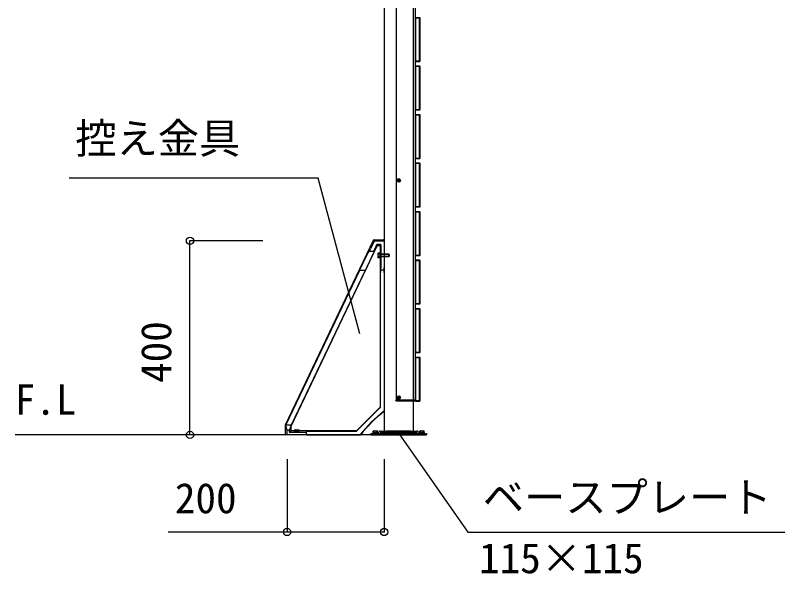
# Model space of a CAD drawing. Units: millimetres, scale not verified. Extents: x -4375 to 4375, y -6499 to 6470.
# Drawn here: x -2632 to -1060, y -35 to 1116 of the extents above; entities that cross this region are included whole.
import ezdxf
from ezdxf.enums import TextEntityAlignment as Align

# ---------------------------------------------------------------- set-up
doc = ezdxf.new("R2010")
doc.units = ezdxf.units.MM
doc.header["$LTSCALE"] = 30
for name, color, linetype in [('0-1_USER1', 3, 'Continuous'), ('0-2_YKK_13', 4, 'Continuous'), ('0-3_YKK_A1', 4, 'Continuous'), ('0-4_YKK_D', 6, 'Continuous')]:
    doc.layers.add(name, color=color, linetype=linetype)
doc.styles.add('ＭＳ ゴシック', font='')
doc.styles.get('ＭＳ ゴシック').set_extended_font_data('MS Gothic')

msp = doc.modelspace()

# ---------------------------------------------------------------- linework, layer by layer
at = {"layer": '0-2_YKK_13'}
for p, q in [((-1842.73, 774.89), (-1843.55, 774.89)), ((-2074.9, 271.79), (-1893.15, 652.42)), ((-1891.77, 650.23), (-1899.28, 634.51)), ((-1891.4, 650.65), (-1892.78, 652.84)), ((-1892.25, 652.99), (-1872.5, 652.99)), ((-1890.87, 650.8), (-1872.5, 650.8)), ((-1871.5, 651.99), (-1871.5, 649.8)), ((-1871.5, 649.8), (-1871.5, 595.8)), ((-2063.12, 269.15), (-1885.72, 640.64)), ((-1902.15, 629.52), (-1902.92, 629.53)), ((-1902.15, 629.52), (-1892.74, 629.49)), ((-1892.74, 629.49), (-1891.97, 629.49)), ((-1886.96, 642.61), (-1890.84, 634.49)), ((-1886.58, 643.03), (-1885.34, 641.06)), ((-1878.81, 643.18), (-1886.06, 643.18)), ((-1884.82, 641.21), (-1880.78, 641.21)), ((-1878.11, 642.88), (-1880.07, 640.92)), ((-1879.78, 640.21), (-1879.78, 308.36)), ((-1877.81, 595.8), (-1877.81, 642.18)), ((-1905.79, 624.53), (-1922, 590.59)), ((-1893.87, 624.5), (-1910.08, 590.55)), ((-1884.16, 624.8), (-1883.81, 625.42)), ((-1884.16, 624.8), (-1884.16, 616.8)), ((-1884.16, 616.8), (-1883.81, 616.18)), ((-1880.66, 625.42), (-1883.81, 625.42)), ((-1880.66, 623.11), (-1883.81, 623.11)), ((-1880.66, 618.49), (-1883.81, 618.49)), ((-1880.66, 616.18), (-1883.81, 616.18)), ((-1880.66, 625.5), (-1880.66, 616.1)), ((-1879.66, 625.5), (-1880.66, 625.5)), ((-1880.66, 623.3), (-1880.66, 618.3)), ((-1879.66, 623.06), (-1880.66, 623.06)), ((-1879.66, 618.54), (-1880.66, 618.54)), ((-1880.66, 616.1), (-1879.66, 616.1)), ((-1878.86, 623.06), (-1878.02, 623.3)), ((-1878.02, 622.81), (-1878.86, 623.06)), ((-1878.86, 618.54), (-1878.02, 618.79)), ((-1878.86, 618.54), (-1878.02, 618.3)), ((-1878.02, 618.3), (-1878.02, 623.3)), ((-1861.56, 623.3), (-1878.02, 623.3)), ((-1861.08, 622.81), (-1878.02, 622.81)), ((-1861.08, 618.79), (-1878.02, 618.79)), ((-1878.02, 618.3), (-1861.56, 618.3)), ((-1861.56, 618.3), (-1861.56, 623.3)), ((-1860.66, 622.4), (-1861.56, 623.3)), ((-1860.66, 619.2), (-1861.56, 618.3)), ((-1860.66, 619.2), (-1860.66, 622.4)), ((-1922.67, 588.59), (-2074.14, 271.39)), ((-1911.32, 588.55), (-2063.06, 270.8)), ((-1922.38, 589.59), (-1922.29, 589.59)), ((-1910.75, 589.55), (-1922.29, 589.59)), ((-1910.65, 589.55), (-1910.75, 589.55)), ((-1879.13, 308.08), (-1879.13, 585.8)), ((-1878.69, 590.8), (-1878.25, 590.8)), ((-1871.5, 585.8), (-1871.5, 590.8)), ((-1871.5, 585.8), (-1871.5, 300.21)), ((-1808.3, 320.8), (-1846.2, 320.8)), ((-1842.73, 327.39), (-1843.55, 327.39)), ((-1880.07, 307.65), (-1928.35, 259.37)), ((-1928.08, 258.72), (-1879.42, 307.38)), ((-1879.2, 307.7), (-1879.86, 307.97)), ((-2075, 251.8), (-2075, 271.36)), ((-2063.06, 270.8), (-2074.13, 270.8)), ((-2071.37, 260.3), (-2074.13, 270.8)), ((-2064.35, 268.99), (-2066.63, 260.3)), ((-2064.28, 269.18), (-2063.2, 268.93)), ((-2063.06, 270.8), (-2064.18, 269.34)), ((-2063.22, 260.08), (-2063.22, 268.72)), ((-2071.5, 250.8), (-2071.5, 259.8)), ((-2067.5, 260.8), (-2070.5, 260.8)), ((-2066.5, 256.8), (-2066.5, 259.8)), ((-2066.21, 256.09), (-2062.93, 259.37)), ((-2032.5, 255.8), (-2065.5, 255.8)), ((-1929.06, 259.08), (-2062.22, 259.08)), ((-2056.2, 257.6), (-2046.8, 257.6)), ((-2056.2, 256.6), (-2056.2, 257.6)), ((-2055.5, 261.1), (-2056.12, 260.74)), ((-2056.12, 257.6), (-2056.12, 260.74)), ((-2055.5, 261.1), (-2047.5, 261.1)), ((-2054, 257.6), (-2049, 257.6)), ((-2053.81, 257.6), (-2053.81, 260.74)), ((-2053.76, 256.6), (-2053.76, 257.6)), ((-2049.24, 256.6), (-2049.24, 257.6)), ((-2049.19, 257.6), (-2049.19, 260.74)), ((-2047.5, 261.1), (-2046.88, 260.74)), ((-2046.88, 257.6), (-2046.88, 260.74)), ((-2046.8, 257.6), (-2046.8, 256.6)), ((-2031.5, 254.8), (-2031.5, 257.42)), ((-2031.5, 250.8), (-2031.5, 254.8)), ((-2030.5, 258.42), (-1928.78, 258.42)), ((-1928.4, 258.5), (-1928.67, 259.16)), ((-1899, 254), (-1784, 254)), ((-1899, 254), (-1899, 250.8)), ((-1895.5, 254.8), (-1883.66, 254.8)), ((-1895.5, 254.8), (-1895.5, 254)), ((-1885.41, 254), (-1895.5, 254)), ((-1894.2, 255.8), (-1884.8, 255.8)), ((-1894.2, 254.8), (-1894.2, 255.8)), ((-1893.5, 259.3), (-1894.12, 258.94)), ((-1894.12, 255.8), (-1894.12, 258.94)), ((-1893.5, 259.3), (-1885.5, 259.3)), ((-1892, 255.8), (-1887, 255.8)), ((-1891.81, 255.8), (-1891.81, 258.94)), ((-1891.76, 254.8), (-1891.76, 255.8)), ((-1887.24, 254.8), (-1887.24, 255.8)), ((-1887.19, 255.8), (-1887.19, 258.94)), ((-1885.5, 259.3), (-1884.88, 258.94)), ((-1884.88, 255.8), (-1884.88, 258.94)), ((-1884.8, 255.8), (-1884.8, 254.8)), ((-1882.42, 256.95), (-1883.97, 254.25)), ((-1882.37, 254), (-1882.37, 250.8)), ((-1880.63, 254), (-1880.63, 250.8)), ((-1879.64, 255.35), (-1880.42, 254)), ((-1879.21, 258.8), (-1803.79, 258.8)), ((-1803.79, 255.6), (-1879.21, 255.6)), ((-1872.25, 255), (-1872.25, 255.1)), ((-1871.75, 255.6), (-1863.25, 255.6)), ((-1870.25, 258.8), (-1870.25, 255.6)), ((-1864.75, 258.8), (-1864.75, 255.6)), ((-1862.75, 255), (-1862.75, 255.1)), ((-1844.25, 258.8), (-1844.25, 255.6)), ((-1838.75, 258.8), (-1838.75, 255.6)), ((-1820.25, 255), (-1820.25, 255.1)), ((-1819.75, 255.6), (-1811.25, 255.6)), ((-1818.25, 258.8), (-1818.25, 255.6)), ((-1812.75, 258.8), (-1812.75, 255.6)), ((-1810.75, 255), (-1810.75, 255.1)), ((-1803.36, 255.35), (-1802.58, 254)), ((-1802.37, 254), (-1802.37, 250.8)), ((-1800.63, 254), (-1800.63, 250.8)), ((-1800.58, 256.95), (-1799.03, 254.25)), ((-1798.59, 254), (-1787, 254)), ((-1787.5, 254), (-1798.59, 254)), ((-1798.2, 255.8), (-1788.8, 255.8)), ((-1798.2, 254.8), (-1798.2, 255.8)), ((-1797.5, 259.3), (-1798.12, 258.94)), ((-1798.12, 255.8), (-1798.12, 258.94)), ((-1797.5, 259.3), (-1789.5, 259.3)), ((-1796, 255.8), (-1791, 255.8)), ((-1795.81, 255.8), (-1795.81, 258.94)), ((-1795.76, 254.8), (-1795.76, 255.8)), ((-1791.24, 254.8), (-1791.24, 255.8)), ((-1791.19, 255.8), (-1791.19, 258.94)), ((-1789.5, 259.3), (-1788.88, 258.94)), ((-1788.88, 255.8), (-1788.88, 258.94)), ((-1788.8, 255.8), (-1788.8, 254.8)), ((-1784, 254), (-1784, 250.8)), ((-2071.5, 250.8), (-2074, 250.8)), ((-2031.5, 250.8), (-2071.5, 250.8)), ((-2031.5, 250.8), (-1920.91, 250.8)), ((-1899, 250.8), (-1784, 250.8))]:
    msp.add_line(p, q, dxfattribs=at)
for points in [[(-1843.55, 774.89), (-1843.55, 775.71), (-1842.73, 775.71)], [(-1841.91, 776.53), (-1841.91, 777.35), (-1841.09, 777.35), (-1841.09, 776.53)], [(-1841.09, 774.07), (-1841.09, 773.25), (-1841.91, 773.25), (-1841.91, 774.07)], [(-1840.27, 775.71), (-1839.45, 775.71), (-1839.45, 774.89), (-1840.27, 774.89)], [(-1878.25, 590.8), (-1871.5, 590.8), (-1871.5, 595.8)], [(-1847.2, 321.8), (-1847.2, 322.8), (-1807.3, 322.8), (-1807.3, 321.8)], [(-1843.55, 327.39), (-1843.55, 328.21), (-1842.73, 328.21)], [(-1841.91, 329.03), (-1841.91, 329.85), (-1841.09, 329.85), (-1841.09, 329.03)], [(-1841.09, 326.57), (-1841.09, 325.75), (-1841.91, 325.75), (-1841.91, 326.57)], [(-1840.27, 328.21), (-1839.45, 328.21), (-1839.45, 327.39), (-1840.27, 327.39)], [(-2074.13, 270.8), (-2074.13, 271.39), (-2074.98, 271.58)], [(-1799.34, 254.8), (-1787.5, 254.8), (-1787.5, 254)]]:
    msp.add_lwpolyline(points, dxfattribs=at)
for points in [[(-1878.86, 614.8), (-1878.86, 626.8), (-1879.66, 626.8), (-1879.66, 614.8)], [(-2045.5, 255.8), (-2057.5, 255.8), (-2057.5, 256.6), (-2045.5, 256.6)]]:
    msp.add_lwpolyline(points, close=True, dxfattribs=at)
for centre in [(-1841.5, 775.3), (-1841.5, 327.8)]:
    msp.add_circle(centre, 3.75, dxfattribs=at)
for centre, radius, start, end in [((-1842.73, 776.53), 0.82, 270, 0), ((-1842.73, 774.07), 0.82, 0, 90), ((-1840.27, 776.53), 0.82, 180, 270), ((-1840.27, 774.07), 0.82, 90, 180), ((-1892.25, 651.99), 1, 90, 154.47553), ((-1890.87, 649.8), 1, 90, 154.47382), ((-1872.5, 651.99), 1, 0, 90), ((-1872.5, 649.8), 1, 0, 90), ((-1886.06, 642.18), 1, 90, 154.47382), ((-1884.82, 640.21), 1, 90, 154.47382), ((-1880.78, 640.21), 1, 0, 90), ((-1878.81, 642.18), 1, 0, 90), ((-1882.12, 624.26), 2.04, 145.61575, 214.38425), ((-1876.52, 620.8), 7.64, 162.41205, 197.58795), ((-1882.12, 617.34), 2.04, 145.61575, 214.38425), ((-1846.2, 321.8), 1, 180, 270), ((-1842.73, 329.03), 0.82, 270, 0), ((-1842.73, 326.57), 0.82, 0, 90), ((-1840.27, 329.03), 0.82, 180, 270), ((-1840.27, 326.57), 0.82, 90, 180), ((-1808.3, 321.8), 1, 270, 0), ((-1664.5, 43.8), 330, 128.93257, 141.06743), ((-1664.5, 43.8), 329.17, 129.04902, 140.95098), ((-1880.78, 308.36), 1, 315, 0), ((-1880.13, 308.08), 1, 315, 0), ((-1872.5, 301.28), 1, 308.93257, 0), ((-1872.5, 300.21), 1, 309.04902, 0), ((-2074, 271.36), 1, 154.47553, 180), ((-2063.38, 268.73), 1, 142.6163, 165.29352), ((-2062.22, 268.72), 1, 154.47382, 180), ((-2074, 251.8), 1, 180, 270), ((-2070.5, 259.8), 1, 90, 180), ((-2067.5, 259.8), 1, 0, 90), ((-2065.5, 256.8), 1, 180, 270), ((-2062.22, 260.08), 1, 180, 270), ((-2054.96, 259.06), 2.04, 55.61575, 124.38425), ((-2051.5, 253.46), 7.64, 72.41205, 107.58795), ((-2048.04, 259.06), 2.04, 55.61575, 124.38425), ((-2032.5, 254.8), 1, 0, 90), ((-2030.5, 257.42), 1, 90, 180), ((-1929.06, 260.08), 1, 270, 315), ((-1928.78, 259.42), 1, 270, 315), ((-1892.96, 257.26), 2.04, 55.61575, 124.38425), ((-1889.5, 251.66), 7.64, 72.41205, 107.58795), ((-1886.04, 257.26), 2.04, 55.61575, 124.38425), ((-1884.41, 254.5), 0.5, 270, 330), ((-1879.21, 255.1), 3.7, 90, 150), ((-1879.21, 255.1), 0.5, 90, 150), ((-1871.75, 255.1), 0.5, 90, 180), ((-1867.5, 258.5), 5.9, 216.38156, 323.61844), ((-1863.25, 255.1), 0.5, 0, 90), ((-1819.75, 255.1), 0.5, 90, 180), ((-1815.5, 258.5), 5.9, 216.38156, 323.61844), ((-1811.25, 255.1), 0.5, 0, 90), ((-1803.79, 255.1), 3.7, 30, 90), ((-1803.79, 255.1), 0.5, 30, 90), ((-1798.59, 254.5), 0.5, 210, 270), ((-1796.96, 257.26), 2.04, 55.61575, 124.38425), ((-1793.5, 251.66), 7.64, 72.41205, 107.58795), ((-1790.04, 257.26), 2.04, 55.61575, 124.38425), ((-1921.98, 251.8), 1, 270, 321.06743), ((-1920.91, 251.8), 1, 270, 320.95098)]:
    msp.add_arc(centre, radius, start, end, dxfattribs=at)
for centre, major_axis, ratio, start_param, end_param in [((-1905.31, 624.53), (2.4, 4.99), 0.078955, 0.0376702, 1.6084665), ((-1899.76, 634.52), (2.4, 4.99), 0.078955, 3.1792628, 4.7500591), ((-1894.35, 624.5), (2.4, 4.99), 0.078955, 4.7500591, 6.3208555), ((-1890.36, 634.49), (2.4, 4.99), 0.078955, 1.6084665, 3.1792628), ((-1922.76, 588.59), (0.48, 0.998), 0.078955, 4.7500591, 6.3208555), ((-1921.9, 590.59), (0.48, 0.998), 0.078955, 1.6084665, 3.1792628), ((-1911.23, 588.55), (0.48, 0.998), 0.078955, 0.0376702, 1.6084665), ((-1910.18, 590.55), (0.48, 0.998), 0.078955, 3.1792628, 4.7500591), ((-1878.69, 585.8), (0, 5), 0.087489, 0, 1.5707963), ((-1878.25, 595.8), (0, 5), 0.087489, 3.1415927, 4.712389)]:
    msp.add_ellipse(centre, major_axis=major_axis, ratio=ratio, start_param=start_param, end_param=end_param, dxfattribs=at)
at = {"layer": '0-3_YKK_A1'}
for p, q in [((-1871.5, 2139.8), (-1871.5, 258.8)), ((-1847, 2127.8), (-1847, 322.8)), ((-1807.5, 2127.8), (-1807.5, 322.8)), ((-1807.5, 1110.3), (-1807.5, 1021.3)), ((-1798, 1110.8), (-1807, 1110.8)), ((-1806.6, 1109.7), (-1806.6, 1021.9)), ((-1798.7, 1110), (-1806.3, 1110)), ((-1798.4, 1021.9), (-1798.4, 1109.7)), ((-1797.5, 1021.3), (-1797.5, 1110.3)), ((-1806.3, 1021.6), (-1798.7, 1021.6)), ((-1807.5, 1010.3), (-1807.5, 921.3)), ((-1807, 1020.8), (-1798, 1020.8)), ((-1798, 1010.8), (-1807, 1010.8)), ((-1806.6, 1009.7), (-1806.6, 921.9)), ((-1798.7, 1010), (-1806.3, 1010)), ((-1798.4, 921.9), (-1798.4, 1009.7)), ((-1797.5, 921.3), (-1797.5, 1010.3)), ((-1807, 920.8), (-1798, 920.8)), ((-1806.3, 921.6), (-1798.7, 921.6)), ((-1807.5, 910.3), (-1807.5, 821.3)), ((-1798, 910.8), (-1807, 910.8)), ((-1806.6, 909.7), (-1806.6, 821.9)), ((-1798.7, 910), (-1806.3, 910)), ((-1798.4, 821.9), (-1798.4, 909.7)), ((-1797.5, 821.3), (-1797.5, 910.3)), ((-1807, 820.8), (-1798, 820.8)), ((-1806.3, 821.6), (-1798.7, 821.6)), ((-1807.5, 810.3), (-1807.5, 721.3)), ((-1798, 810.8), (-1807, 810.8)), ((-1806.6, 809.7), (-1806.6, 721.9)), ((-1798.7, 810), (-1806.3, 810)), ((-1798.4, 721.9), (-1798.4, 809.7)), ((-1797.5, 721.3), (-1797.5, 810.3)), ((-1807.5, 710.3), (-1807.5, 621.3)), ((-1807, 720.8), (-1798, 720.8)), ((-1798, 710.8), (-1807, 710.8)), ((-1806.6, 709.7), (-1806.6, 621.9)), ((-1806.3, 721.6), (-1798.7, 721.6)), ((-1798.7, 710), (-1806.3, 710)), ((-1798.4, 621.9), (-1798.4, 709.7)), ((-1797.5, 621.3), (-1797.5, 710.3)), ((-1807, 620.8), (-1798, 620.8)), ((-1806.3, 621.6), (-1798.7, 621.6)), ((-1807.5, 610.3), (-1807.5, 521.3)), ((-1798, 610.8), (-1807, 610.8)), ((-1806.6, 609.7), (-1806.6, 521.9)), ((-1798.7, 610), (-1806.3, 610)), ((-1798.4, 521.9), (-1798.4, 609.7)), ((-1797.5, 521.3), (-1797.5, 610.3)), ((-1807, 520.8), (-1798, 520.8)), ((-1806.3, 521.6), (-1798.7, 521.6)), ((-1807.5, 510.3), (-1807.5, 421.3)), ((-1798, 510.8), (-1807, 510.8)), ((-1806.6, 509.7), (-1806.6, 421.9)), ((-1798.7, 510), (-1806.3, 510)), ((-1798.4, 421.9), (-1798.4, 509.7)), ((-1797.5, 421.3), (-1797.5, 510.3)), ((-1807.5, 410.3), (-1807.5, 321.3)), ((-1807, 420.8), (-1798, 420.8)), ((-1798, 410.8), (-1807, 410.8)), ((-1806.6, 409.7), (-1806.6, 321.9)), ((-1806.3, 421.6), (-1798.7, 421.6)), ((-1798.7, 410), (-1806.3, 410)), ((-1798.4, 321.9), (-1798.4, 409.7)), ((-1797.5, 321.3), (-1797.5, 410.3)), ((-1807.5, 322.8), (-1847, 322.8)), ((-1807, 320.8), (-1798, 320.8)), ((-1806.3, 321.6), (-1798.7, 321.6)), ((-1816.5, 258.8), (-1866.5, 258.8)), ((-1784, 250.8), (-2631.55, 250.8))]:
    msp.add_line(p, q, dxfattribs=at)
msp.add_lwpolyline([(-1811.5, 2139.8), (-1811.5, 2130.8), (-1811.5, 2129.8), (-1811.5, 333.3), (-1811.5, 258.8)], dxfattribs=at)
for centre, radius, start, end in [((-1807, 1110.3), 0.5, 90, 180), ((-1806.3, 1109.7), 0.3, 90, 180), ((-1798.7, 1109.7), 0.3, 0, 90), ((-1798, 1110.3), 0.5, 0, 90), ((-1807, 1021.3), 0.5, 180, 270), ((-1806.3, 1021.9), 0.3, 180, 270), ((-1798.7, 1021.9), 0.3, 270, 0), ((-1798, 1021.3), 0.5, 270, 0), ((-1807, 1010.3), 0.5, 90, 180), ((-1806.3, 1009.7), 0.3, 90, 180), ((-1798.7, 1009.7), 0.3, 0, 90), ((-1798, 1010.3), 0.5, 0, 90), ((-1807, 921.3), 0.5, 180, 270), ((-1806.3, 921.9), 0.3, 180, 270), ((-1798.7, 921.9), 0.3, 270, 0), ((-1798, 921.3), 0.5, 270, 0), ((-1807, 910.3), 0.5, 90, 180), ((-1806.3, 909.7), 0.3, 90, 180), ((-1798.7, 909.7), 0.3, 0, 90), ((-1798, 910.3), 0.5, 0, 90), ((-1807, 821.3), 0.5, 180, 270), ((-1806.3, 821.9), 0.3, 180, 270), ((-1798.7, 821.9), 0.3, 270, 0), ((-1798, 821.3), 0.5, 270, 0), ((-1807, 810.3), 0.5, 90, 180), ((-1806.3, 809.7), 0.3, 90, 180), ((-1798.7, 809.7), 0.3, 0, 90), ((-1798, 810.3), 0.5, 0, 90), ((-1807, 721.3), 0.5, 180, 270), ((-1807, 710.3), 0.5, 90, 180), ((-1806.3, 721.9), 0.3, 180, 270), ((-1806.3, 709.7), 0.3, 90, 180), ((-1798.7, 721.9), 0.3, 270, 0), ((-1798.7, 709.7), 0.3, 0, 90), ((-1798, 721.3), 0.5, 270, 0), ((-1798, 710.3), 0.5, 0, 90), ((-1807, 621.3), 0.5, 180, 270), ((-1806.3, 621.9), 0.3, 180, 270), ((-1798.7, 621.9), 0.3, 270, 0), ((-1798, 621.3), 0.5, 270, 0), ((-1807, 610.3), 0.5, 90, 180), ((-1806.3, 609.7), 0.3, 90, 180), ((-1798.7, 609.7), 0.3, 360, 90), ((-1798, 610.3), 0.5, 0, 90), ((-1807, 521.3), 0.5, 180, 270), ((-1806.3, 521.9), 0.3, 180, 270), ((-1798.7, 521.9), 0.3, 270, 0), ((-1798, 521.3), 0.5, 270, 0), ((-1807, 510.3), 0.5, 90, 180), ((-1806.3, 509.7), 0.3, 90, 180), ((-1798.7, 509.7), 0.3, 360, 90), ((-1798, 510.3), 0.5, 0, 90), ((-1807, 421.3), 0.5, 180, 270), ((-1807, 410.3), 0.5, 90, 180), ((-1806.3, 421.9), 0.3, 180, 270), ((-1806.3, 409.7), 0.3, 90, 180), ((-1798.7, 421.9), 0.3, 270, 0), ((-1798.7, 409.7), 0.3, 360, 90), ((-1798, 421.3), 0.5, 270, 0), ((-1798, 410.3), 0.5, 0, 90), ((-1807, 321.3), 0.5, 180, 270), ((-1806.3, 321.9), 0.3, 180, 270), ((-1798.7, 321.9), 0.3, 270, 0), ((-1798, 321.3), 0.5, 270, 0)]:
    msp.add_arc(centre, radius, start, end, dxfattribs=at)
at = {"layer": '0-4_YKK_D'}
for p, q in [((-2121.5, 650.8), (-2272.5, 650.8)), ((-2271.5, 250.8), (-2271.5, 650.8)), ((-2071.5, 200.8), (-2071.5, 49.8)), ((-1871.5, 200.8), (-1871.5, 49.8))]:
    msp.add_line(p, q, dxfattribs=at)
for points in [[(-1921.56, 459.18), (-2007.52, 780), (-2520.71, 780)], [(-1841.13, 254), (-1698.85, 50.8), (-906.81, 50.8)], [(-1871.5, 50.8), (-2071.5, 50.8), (-2316.33, 50.8)]]:
    msp.add_lwpolyline(points, dxfattribs=at)
for centre in [(-2271.5, 650.8), (-2271.5, 250.8), (-2071.5, 50.8), (-1871.5, 50.8)]:
    msp.add_circle(centre, 7.5, dxfattribs=at)

# ---------------------------------------------------------------- texts
at = {"layer": '0-1_USER1', "style": 'ＭＳ ゴシック'}
msp.add_text('F.L', height=62.32, dxfattribs=at).set_placement((-2632.66, 273.8), align=Align.BOTTOM_LEFT)
at = {"layer": '0-4_YKK_D', "style": 'ＭＳ ゴシック'}
for s, p in [('控え金具', (-2507.87, 812.18)), ('ベースプレート', (-1668.18, 72.58)), ('200', (-2302.61, 70.8)), ('115×115', (-1675.91, -52.89))]:
    msp.add_text(s, height=62.32, dxfattribs=at).set_placement(p, align=Align.BOTTOM_LEFT)
msp.add_text('400', height=62.32, rotation=90, dxfattribs=at).set_placement((-2291.5, 358.07), align=Align.BOTTOM_LEFT)

doc.saveas('drawing.dxf')
